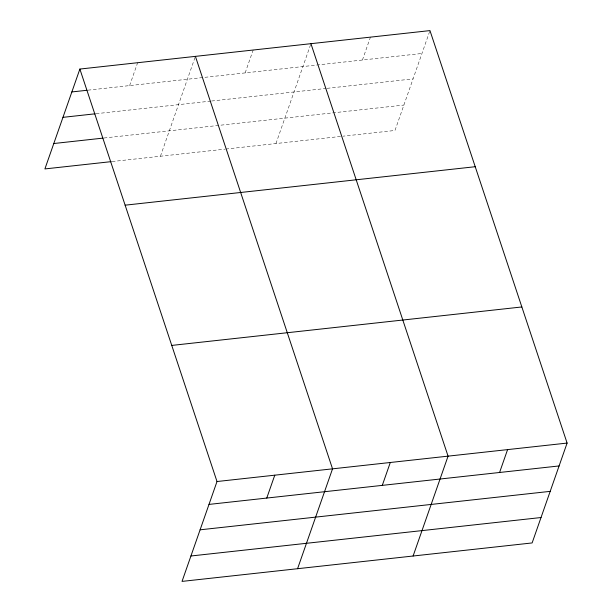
<?xml version="1.0" encoding="UTF-8"?>
<svg xmlns="http://www.w3.org/2000/svg" width="612" height="612" viewBox="0 0 612 612"><rect width="100%" height="100%" fill="white"/><g stroke="black" fill="none" stroke-linecap="round" stroke-linejoin="round"><path stroke-width="0.46" stroke-dasharray="3.06 2.29" d="M129.622 85.596L137.639 62.715M160.428 156.236L195.404 56.373M245.152 72.904L253.169 50.023M275.958 143.545L310.934 43.674M362.434 60.014L370.451 37.141M429.655 31.48L394.992 130.471L343.034 136.178M87.96 90.171L421.951 53.481M96.107 113.702L210.689 101.118M211.637 101.011L326.142 88.434M327.091 88.327L413.054 78.887M103.986 138.006L403.889 105.057M112.134 161.545L224.826 149.16M225.767 149.06L342.085 136.277"/><path stroke-width="0.92" d="M79.874 69.064L217.008 481.529L182.032 581.4L532.126 542.936L567.102 443.073L429.968 30.6L79.874 69.064L44.898 168.927L111.185 161.645M266.763 498.069L274.773 475.187M297.57 568.709L332.538 468.838L195.404 56.373M382.293 485.37L390.303 462.496M413.1 556.017L448.068 456.147L310.934 43.674M499.576 472.487L507.585 449.613M71.856 91.938L87.011 90.278M62.959 117.343L95.158 113.809M53.795 143.522L103.038 138.113M125.123 205.181L475.218 166.716M171.75 345.42L521.845 306.956M217.008 481.529L567.102 443.073M208.998 504.41L559.093 465.946M200.101 529.816L550.196 491.359M190.929 555.994L541.023 517.53"/></g></svg>
